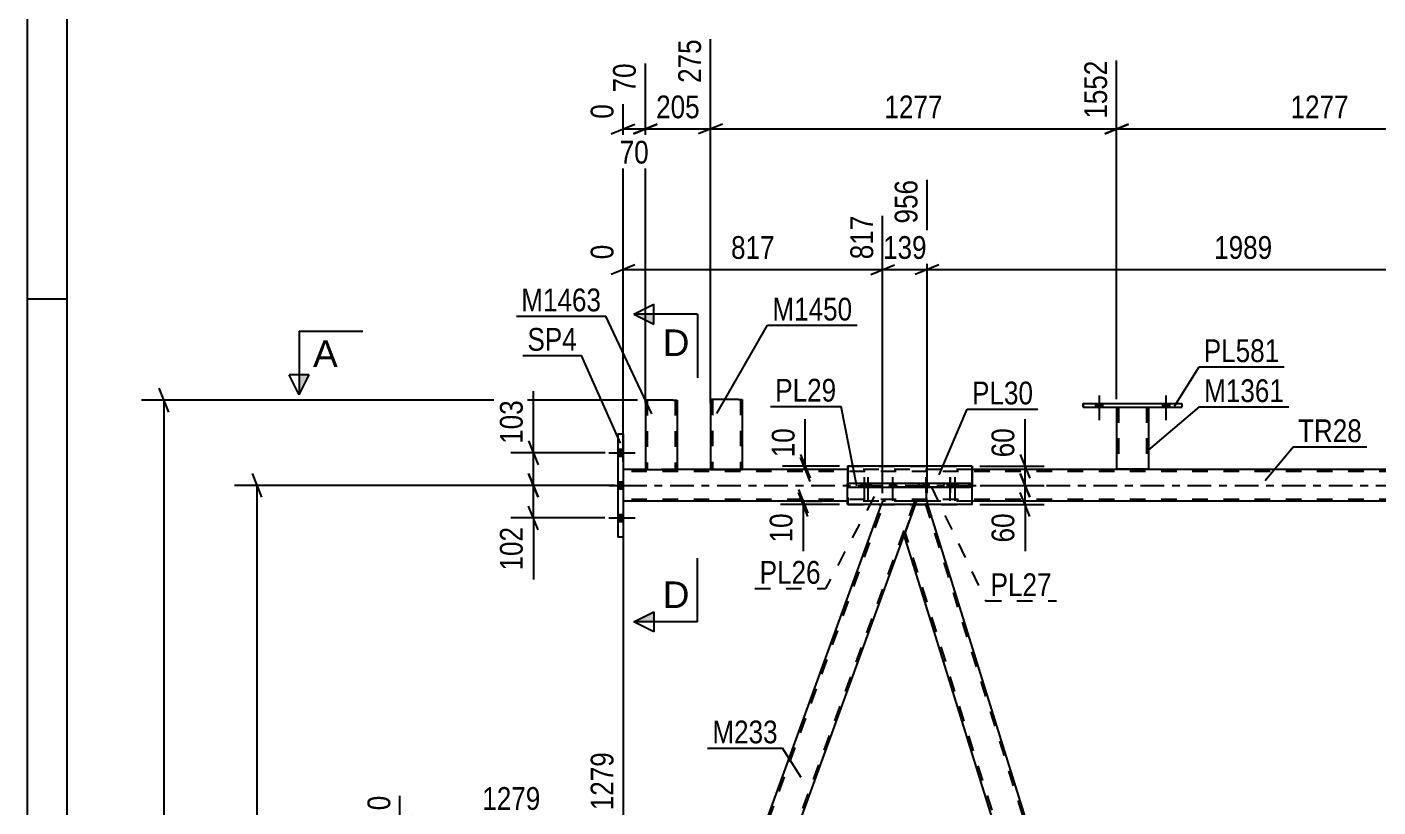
# Model space of a CAD drawing. Header units: millimetres. Extents: x 0 to 841, y 0 to 594.
# Drawn here: x 0 to 169.9, y 383.1 to 481.2 of the extents above; entities that cross this region are included whole.
import ezdxf

# ---------------------------------------------------------------- set-up
doc = ezdxf.new("R2010")
doc.units = ezdxf.units.MM
doc.linetypes.add('DXK_LINE_DOT2', pattern=[3.9198, 1.9599, -1.9599])
doc.linetypes.add('DXK_LINE_DOT3', pattern=[5.9187, 2.979, -0.9799, 0.9799, -0.9799])
doc.styles.add('Arial', font='arial.ttf', dxfattribs={"height": 0.2})
doc.styles.add('Arial Narrow', font='ARIALN.TTF', dxfattribs={"height": 0.2})

# ---------------------------------------------------------------- blocks, each defined once
blk = doc.blocks.new('Unknown-389678698-1133 - 46257')
at = {"color": 5, "linetype": 'Continuous'}
for p, q in [((0, 594), (0, 0)), ((5, 589), (5, 5)), ((5, 447), (0, 447))]:
    blk.add_line(p, q, dxfattribs=at)
blk = doc.blocks.new('Bolt-389678698-37722 - 5011')
at = {"linetype": 'Continuous'}
for points in [[(134.42, 433.4), (135.3, 433.4), (135.3, 433.88), (134.42, 433.88)], [(142.82, 433.4), (143.7, 433.4), (143.7, 433.88), (142.82, 433.88)]]:
    blk.add_hatch(color=1, dxfattribs=at).paths.add_polyline_path(points)
at = {"color": 1, "linetype": 'Continuous'}
for p, q in [((134.42, 433.88), (134.42, 433.4)), ((134.86, 434.88), (134.86, 431.76)), ((135.3, 433.88), (135.3, 433.4)), ((142.82, 433.88), (142.82, 433.4)), ((143.26, 434.88), (143.26, 431.76)), ((143.7, 433.88), (143.7, 433.4))]:
    blk.add_line(p, q, dxfattribs=at)
blk = doc.blocks.new('Bolt-389678698-5113 - 5011')
at = {"linetype": 'Continuous'}
for points in [[(105.66, 423.8), (104.94, 423.8), (104.94, 423.32), (105.66, 423.32)], [(106.14, 423.8), (105.42, 423.8), (105.42, 423.32), (106.14, 423.32)], [(109.22, 423.8), (108.5, 423.8), (108.5, 423.32), (109.22, 423.32)]]:
    blk.add_hatch(color=1, dxfattribs=at).paths.add_polyline_path(points)
at = {"color": 1, "linetype": 'Continuous'}
for p, q in [((104.94, 423.8), (104.94, 423.32)), ((105.3, 424.6), (105.3, 421.6)), ((105.42, 423.8), (105.42, 423.32)), ((105.66, 423.8), (105.66, 423.32)), ((105.78, 424.6), (105.78, 421.6)), ((106.14, 423.8), (106.14, 423.32)), ((108.5, 423.8), (108.5, 423.32)), ((108.86, 424.6), (108.86, 421.6)), ((109.22, 423.8), (109.22, 423.32))]:
    blk.add_line(p, q, dxfattribs=at)
blk = doc.blocks.new('Bolt-389678698-5114 - 5011')
at = {"linetype": 'Continuous'}
for points in [[(113.46, 423.8), (112.74, 423.8), (112.74, 423.32), (113.46, 423.32)], [(116.46, 423.8), (115.74, 423.8), (115.74, 423.32), (116.46, 423.32)], [(117.08, 423.8), (116.36, 423.8), (116.36, 423.32), (117.08, 423.32)]]:
    blk.add_hatch(color=1, dxfattribs=at).paths.add_polyline_path(points)
at = {"color": 1, "linetype": 'Continuous'}
for p, q in [((112.74, 423.8), (112.74, 423.32)), ((113.1, 424.6), (113.1, 421.6)), ((113.46, 423.8), (113.46, 423.32)), ((115.74, 423.8), (115.74, 423.32)), ((116.1, 424.6), (116.1, 421.6)), ((116.36, 423.8), (116.36, 423.32)), ((116.46, 423.8), (116.46, 423.32)), ((116.72, 424.6), (116.72, 421.6)), ((117.08, 423.8), (117.08, 423.32))]:
    blk.add_line(p, q, dxfattribs=at)
blk = doc.blocks.new('Part-389678698-37694 - 5011')
at = {"color": 2, "linetype": 'Continuous'}
for p, q in [((137.06, 433.4), (137.06, 425.63)), ((141.06, 433.4), (141.06, 425.63)), ((137.06, 425.63), (141.02, 425.63)), ((141.06, 425.63), (141.02, 425.63))]:
    blk.add_line(p, q, dxfattribs=at)
at = {"color": 7, "linetype": 'DXK_LINE_DOT2'}
for p, q in [((137.06, 433.4), (141.06, 433.4)), ((137.06, 433.4), (137.06, 433.4)), ((137.06, 433.4), (137.06, 433.4)), ((137.3, 433.4), (137.3, 425.63)), ((140.82, 433.4), (140.82, 425.63)), ((141.06, 433.4), (141.06, 433.4)), ((141.06, 433.4), (141.06, 433.4)), ((140.8, 425.63), (140.82, 425.63))]:
    blk.add_line(p, q, dxfattribs=at)
blk = doc.blocks.new('Part-389678698-5054 - 5011')
at = {"color": 2, "linetype": 'Continuous'}
for p, q in [((77.78, 425.56), (74.97, 425.56)), ((103.2, 425.56), (81.78, 425.56)), ((188.14, 425.56), (118.89, 425.56)), ((103.2, 421.56), (74.97, 421.56)), ((189.9, 421.56), (118.89, 421.56))]:
    blk.add_line(p, q, dxfattribs=at)
at = {"color": 7, "linetype": 'DXK_LINE_DOT2'}
for p, q in [((74.97, 425.56), (74.97, 421.56)), ((732.59, 425.32), (74.97, 425.32)), ((81.78, 425.56), (77.78, 425.56)), ((118.89, 425.56), (103.2, 425.56)), ((732.59, 421.8), (74.97, 421.8)), ((118.89, 421.56), (103.2, 421.56))]:
    blk.add_line(p, q, dxfattribs=at)
at = {"color": 7, "linetype": 'DXK_LINE_DOT3'}
blk.add_line((74.97, 423.56), (732.59, 423.56), dxfattribs=at)
blk = doc.blocks.new('Bolt-389678698-5119 - 5011')
at = {"linetype": 'Continuous'}
for points in [[(74.97, 427.22), (74.97, 428.1), (74.33, 428.1), (74.33, 427.22)], [(74.97, 427.22), (74.97, 428.1), (74.33, 428.1), (74.33, 427.22)], [(74.97, 427.22), (74.97, 428.1), (74.33, 428.1), (74.33, 427.22)], [(74.97, 423.12), (74.97, 424), (74.33, 424), (74.33, 423.12)], [(74.97, 423.12), (74.97, 424), (74.33, 424), (74.33, 423.12)], [(74.97, 419.02), (74.97, 419.9), (74.33, 419.9), (74.33, 419.02)], [(74.97, 419.02), (74.97, 419.9), (74.33, 419.9), (74.33, 419.02)], [(74.97, 419.02), (74.97, 419.9), (74.33, 419.9), (74.33, 419.02)]]:
    blk.add_hatch(color=1, dxfattribs=at).paths.add_polyline_path(points)
at = {"color": 1, "linetype": 'Continuous'}
for p, q in [((73.17, 427.66), (76.49, 427.66)), ((73.17, 427.66), (76.49, 427.66)), ((73.17, 427.66), (76.49, 427.66)), ((74.33, 428.1), (74.97, 428.1)), ((74.33, 428.1), (74.97, 428.1)), ((74.33, 428.1), (74.97, 428.1)), ((74.33, 427.22), (74.97, 427.22)), ((74.33, 427.22), (74.97, 427.22)), ((74.33, 427.22), (74.97, 427.22)), ((73.17, 423.56), (76.49, 423.56)), ((73.17, 423.56), (76.49, 423.56)), ((74.33, 424), (74.97, 424)), ((74.33, 424), (74.97, 424)), ((74.33, 423.12), (74.97, 423.12)), ((74.33, 423.12), (74.97, 423.12)), ((74.33, 419.9), (74.97, 419.9)), ((74.33, 419.9), (74.97, 419.9)), ((74.33, 419.9), (74.97, 419.9)), ((73.17, 419.46), (76.49, 419.46)), ((73.17, 419.46), (76.49, 419.46)), ((73.17, 419.46), (76.49, 419.46)), ((74.33, 419.02), (74.97, 419.02)), ((74.33, 419.02), (74.97, 419.02)), ((74.33, 419.02), (74.97, 419.02))]:
    blk.add_line(p, q, dxfattribs=at)
blk = doc.blocks.new('Bolt-389678698-5129 - 5011')
at = {"color": 1, "linetype": 'DXK_LINE_DOT2'}
for p, q in [((105.42, 423.8), (105.42, 423.32)), ((105.78, 424.6), (105.78, 421.6)), ((106.14, 423.8), (106.14, 423.32)), ((108.52, 423.8), (108.52, 423.32)), ((108.88, 424.6), (108.88, 421.6)), ((109.24, 423.8), (109.24, 423.32))]:
    blk.add_line(p, q, dxfattribs=at)
blk = doc.blocks.new('Bolt-389678698-5130 - 5011')
at = {"color": 1, "linetype": 'DXK_LINE_DOT2'}
for p, q in [((112.72, 423.8), (112.72, 423.32)), ((113.08, 424.6), (113.08, 421.6)), ((113.44, 423.8), (113.44, 423.32)), ((115.75, 423.8), (115.75, 423.32)), ((116.11, 424.6), (116.11, 421.6)), ((116.33, 423.8), (116.33, 423.32)), ((116.47, 423.8), (116.47, 423.32)), ((116.69, 424.6), (116.69, 421.6)), ((117.05, 423.8), (117.05, 423.32))]:
    blk.add_line(p, q, dxfattribs=at)
blk = doc.blocks.new('Part-389678698-5139 - 5011')
at = {"color": 7, "linetype": 'DXK_LINE_DOT2'}
for p, q in [((103.24, 423.8), (103.24, 423.32)), ((118.85, 423.8), (103.24, 423.8)), ((103.24, 423.32), (118.85, 423.32)), ((118.85, 423.32), (118.85, 423.8))]:
    blk.add_line(p, q, dxfattribs=at)
blk = doc.blocks.new('Part-389678698-5154 - 5011')
at = {"linetype": 'Continuous'}
h = blk.add_hatch(dxfattribs=at)
h.set_pattern_fill('', scale=0.7, style=0, pattern_type=0)
h.set_pattern_definition([(45, (118.6323, 423.8032), (-1.57154, 1.57154), [])])
h.paths.add_polyline_path([(118.63, 423.32), (118.63, 423.8), (103.2, 423.8), (103.2, 423.32)])
at = {"color": 7, "linetype": 'DXK_LINE_DOT2'}
for p, q in [((118.89, 423.8), (103.2, 423.8)), ((103.2, 423.8), (103.2, 423.32)), ((118.63, 423.32), (103.2, 423.32))]:
    blk.add_line(p, q, dxfattribs=at)
at = {"color": 2, "linetype": 'Continuous'}
for p, q in [((118.63, 423.8), (103.2, 423.8)), ((103.2, 423.8), (103.2, 423.32)), ((103.2, 423.32), (118.63, 423.32)), ((118.63, 423.8), (118.89, 423.8)), ((118.63, 423.32), (118.63, 423.8)), ((118.89, 423.32), (118.63, 423.32)), ((118.89, 423.8), (118.89, 423.32))]:
    blk.add_line(p, q, dxfattribs=at)
blk = doc.blocks.new('Part-389678698-5296 - 5011')
at = {"color": 7, "linetype": 'DXK_LINE_DOT2'}
for p, q in [((103.24, 425.96), (103.24, 421.16)), ((103.24, 425.96), (118.85, 425.96)), ((118.85, 425.96), (118.85, 421.16)), ((103.24, 421.16), (118.85, 421.16))]:
    blk.add_line(p, q, dxfattribs=at)
blk = doc.blocks.new('Part-389678698-5311 - 5011')
at = {"color": 2, "linetype": 'Continuous'}
for p, q in [((118.89, 425.96), (103.2, 425.96)), ((103.2, 425.96), (103.2, 423.8)), ((118.89, 425.96), (118.89, 423.8)), ((103.2, 421.16), (103.2, 423.32)), ((118.89, 421.16), (118.89, 423.32)), ((118.89, 421.16), (103.2, 421.16))]:
    blk.add_line(p, q, dxfattribs=at)
at = {"color": 7, "linetype": 'DXK_LINE_DOT2'}
for p, q in [((103.2, 423.32), (103.2, 423.8)), ((118.89, 423.8), (118.89, 423.32))]:
    blk.add_line(p, q, dxfattribs=at)
blk = doc.blocks.new('Part-389678698-5333 - 5011')
at = {"color": 2, "linetype": 'Continuous'}
for p, q in [((74.33, 430.06), (74.97, 430.06)), ((74.33, 430.06), (74.33, 417.06)), ((74.97, 430.06), (74.97, 417.06)), ((74.97, 417.06), (74.33, 417.06))]:
    blk.add_line(p, q, dxfattribs=at)
blk = doc.blocks.new('Part-389678698-5340 - 5011')
at = {"color": 7, "linetype": 'DXK_LINE_DOT2'}
for p, q in [((111.89, 421.56), (111.74, 421.16)), ((113.21, 421.56), (111.89, 421.56)), ((149.77, 303.44), (112.95, 421.56)), ((113.33, 421.16), (113.21, 421.56)), ((147.05, 300.34), (110.48, 417.68)), ((146.8, 300.34), (145.3, 305.17)), ((149.91, 303.81), (149.49, 305.17)), ((148.65, 300.34), (149.91, 303.81)), ((146.8, 300.34), (148.65, 300.34))]:
    blk.add_line(p, q, dxfattribs=at)
at = {"color": 2, "linetype": 'Continuous'}
for p, q in [((111.74, 421.16), (110.34, 417.31)), ((149.49, 305.17), (113.33, 421.16)), ((145.3, 305.17), (110.34, 417.31))]:
    blk.add_line(p, q, dxfattribs=at)
blk = doc.blocks.new('Part-389678698-5345 - 5011')
at = {"color": 7, "linetype": 'DXK_LINE_DOT2'}
for p, q in [((63.77, 300.34), (107.89, 421.56)), ((111.63, 421.56), (67.51, 300.34)), ((107.63, 421.56), (107.49, 421.16)), ((111.89, 421.56), (107.63, 421.56)), ((110.34, 417.31), (111.89, 421.56)), ((67.77, 300.34), (63.51, 300.34))]:
    blk.add_line(p, q, dxfattribs=at)
at = {"color": 2, "linetype": 'Continuous'}
for p, q in [((63.51, 300.34), (107.49, 421.16)), ((67.77, 300.34), (110.34, 417.31))]:
    blk.add_line(p, q, dxfattribs=at)
blk = doc.blocks.new('Part-389678698-5350 - 5011')
at = {"color": 7, "linetype": 'DXK_LINE_DOT2'}
for p, q in [((148.9, 300.34), (193.02, 421.56)), ((152.65, 300.34), (196.77, 421.56)), ((192.62, 421.16), (192.77, 421.56)), ((197.02, 421.56), (192.77, 421.56)), ((195.48, 417.31), (197.02, 421.56)), ((148.65, 300.34), (150.4, 305.17)), ((152.9, 300.34), (154.66, 305.17)), ((152.9, 300.34), (148.65, 300.34))]:
    blk.add_line(p, q, dxfattribs=at)
at = {"color": 2, "linetype": 'Continuous'}
for p, q in [((150.4, 305.17), (192.62, 421.16)), ((154.66, 305.17), (195.48, 417.31))]:
    blk.add_line(p, q, dxfattribs=at)
blk = doc.blocks.new('Part-389678698-37695 - 5011')
at = {"color": 2, "linetype": 'Continuous'}
for p, q in [((132.86, 433.4), (132.86, 433.88)), ((132.86, 433.88), (132.86, 433.88)), ((132.86, 433.88), (145.26, 433.88)), ((132.86, 433.4), (132.86, 433.4)), ((132.86, 433.4), (145.26, 433.4)), ((145.26, 433.88), (145.26, 433.4))]:
    blk.add_line(p, q, dxfattribs=at)
at = {"color": 7, "linetype": 'DXK_LINE_DOT2'}
for p, q in [((132.86, 433.88), (132.86, 433.4)), ((132.86, 433.88), (132.86, 433.88)), ((132.86, 433.4), (132.86, 433.4)), ((145.26, 433.88), (145.26, 433.4))]:
    blk.add_line(p, q, dxfattribs=at)
blk = doc.blocks.new('Part-389678698-37696 - 5011')
at = {"color": 2, "linetype": 'Continuous'}
for p, q in [((85.98, 434.36), (85.98, 425.56)), ((89.5, 434.36), (85.98, 434.36)), ((89.5, 434.36), (89.98, 434.36)), ((89.98, 434.36), (89.98, 425.56)), ((85.98, 425.56), (89.94, 425.56)), ((89.98, 425.56), (89.94, 425.56))]:
    blk.add_line(p, q, dxfattribs=at)
at = {"color": 7, "linetype": 'DXK_LINE_DOT2'}
for p, q in [((86.22, 434.36), (86.22, 425.56)), ((89.59, 434.36), (89.67, 434.36)), ((89.67, 434.36), (89.68, 434.36)), ((89.68, 434.36), (89.72, 434.36)), ((89.72, 434.36), (89.74, 434.36)), ((89.74, 434.36), (89.74, 425.56)), ((89.67, 425.56), (89.68, 425.56)), ((89.68, 425.56), (89.72, 425.56)), ((89.72, 425.56), (89.74, 425.56))]:
    blk.add_line(p, q, dxfattribs=at)
blk = doc.blocks.new('Part-389678698-37697 - 5011')
at = {"color": 2, "linetype": 'Continuous'}
for p, q in [((77.78, 434.29), (77.78, 425.56)), ((81.3, 434.29), (77.78, 434.29)), ((81.3, 434.29), (81.78, 434.29)), ((81.78, 434.29), (81.78, 425.56)), ((77.78, 425.56), (81.74, 425.56)), ((81.78, 425.56), (81.74, 425.56))]:
    blk.add_line(p, q, dxfattribs=at)
at = {"color": 7, "linetype": 'DXK_LINE_DOT2'}
for p, q in [((78.02, 434.29), (78.02, 425.56)), ((81.39, 434.29), (81.47, 434.29)), ((81.47, 434.29), (81.48, 434.29)), ((81.48, 434.29), (81.52, 434.29)), ((81.52, 434.29), (81.54, 434.29)), ((81.54, 434.29), (81.54, 425.56)), ((81.52, 425.56), (81.54, 425.56))]:
    blk.add_line(p, q, dxfattribs=at)
blk = doc.blocks.new('Bolt-389678698-37723 - 5011')
at = {"linetype": 'Continuous'}
for points in [[(134.42, 433.4), (135.3, 433.4), (135.3, 433.88), (134.42, 433.88)], [(142.82, 433.4), (143.7, 433.4), (143.7, 433.88), (142.82, 433.88)]]:
    blk.add_hatch(color=1, dxfattribs=at).paths.add_polyline_path(points)
at = {"color": 1, "linetype": 'Continuous'}
for p, q in [((134.42, 433.88), (134.42, 433.4)), ((134.86, 434.88), (134.86, 431.76)), ((135.3, 433.88), (135.3, 433.4)), ((142.82, 433.88), (142.82, 433.4)), ((143.26, 434.88), (143.26, 431.76)), ((143.7, 433.88), (143.7, 433.4))]:
    blk.add_line(p, q, dxfattribs=at)
blk = doc.blocks.new('StraightDimension-389678698-6456 - 5011')
at = {"color": 7, "linetype": 'Continuous'}
for p, q in [((97.3, 427.46), (98.5, 424.46)), ((98.5, 424.06), (97.3, 427.06)), ((102.2, 425.96), (95.05, 425.96)), ((102.2, 425.56), (95.05, 425.56)), ((97.9, 425.56), (97.9, 425.96))]:
    blk.add_line(p, q, dxfattribs=at)
at = {"color": 0}
blk.add_wipeout([(97.15, 431.34), (92.95, 431.34), (92.95, 426.49), (97.15, 426.49)], dxfattribs=at)
at = {"color": 7, "linetype": 'Continuous'}
blk.add_line((97.9, 425.96), (97.9, 431.87), dxfattribs=at)
blk.add_line((97.9, 425.96), (97.9, 431.87), dxfattribs=at)
at = {"color": 3, "style": 'Arial Narrow'}
blk.add_text('10', height=2.863, rotation=90.0002, dxfattribs=at).set_placement((96.55, 427.09))
blk = doc.blocks.new('StraightDimension-389678698-45421 - 5011')
at = {"color": 7, "linetype": 'Continuous'}
for p, q in [((85.98, 433.9), (85.98, 479.69)), ((77.78, 433.9), (77.78, 476.66)), ((76.28, 467.8), (79.28, 469)), ((77.78, 468.4), (85.98, 468.4)), ((87.48, 469), (84.48, 467.8))]:
    blk.add_line(p, q, dxfattribs=at)
at = {"color": 0}
blk.add_wipeout([(85.22, 469.15), (85.22, 473.35), (78.54, 473.35), (78.54, 469.15)], dxfattribs=at)
at = {"color": 3, "style": 'Arial Narrow'}
blk.add_text('205', height=2.863, dxfattribs=at).set_placement((79.14, 469.75))
at = {"color": 0, "linetype": 'Continuous'}
blk.add_wipeout([(85.38, 480.29), (81.18, 480.29), (81.18, 473.6), (85.38, 473.6)], dxfattribs=at)
at = {"color": 3, "linetype": 'Continuous', "style": 'Arial Narrow'}
blk.add_text('275', height=2.863, rotation=90.0002, dxfattribs=at).set_placement((84.78, 474.2))
blk = doc.blocks.new('StraightDimension-389678698-45942 - 5011')
at = {"color": 7, "linetype": 'Continuous'}
for p, q in [((63.1, 425.06), (64.3, 422.06)), ((73.97, 423.56), (60.85, 423.56)), ((63.7, 419.46), (63.7, 423.56)), ((64.3, 417.96), (63.1, 420.96)), ((72.7, 419.46), (60.85, 419.46))]:
    blk.add_line(p, q, dxfattribs=at)
at = {"color": 0}
blk.add_wipeout([(62.95, 418.94), (58.75, 418.94), (58.75, 412.25), (62.95, 412.25)], dxfattribs=at)
at = {"color": 7, "linetype": 'Continuous'}
blk.add_line((63.7, 419.46), (63.7, 411.73), dxfattribs=at)
blk.add_line((63.7, 419.46), (63.7, 411.73), dxfattribs=at)
at = {"color": 3, "style": 'Arial Narrow'}
blk.add_text('102', height=2.863, rotation=90.0002, dxfattribs=at).set_placement((62.35, 412.85))
blk = doc.blocks.new('StraightDimension-389678698-5582 - 5011')
at = {"color": 7, "linetype": 'Continuous'}
for p, q in [((17.84, 432.79), (16.64, 435.79)), ((76.78, 434.29), (14.39, 434.29)), ((17.24, 289.97), (17.24, 434.29)), ((16.64, 291.47), (17.84, 288.47)), ((141.15, 289.97), (14.39, 289.97))]:
    blk.add_line(p, q, dxfattribs=at)
at = {"color": 0}
blk.add_wipeout([(16.49, 366.39), (12.29, 366.39), (12.29, 357.87), (16.49, 357.87)], dxfattribs=at)
at = {"color": 3, "style": 'Arial Narrow'}
blk.add_text('3608', height=2.863, rotation=90.0002, dxfattribs=at).set_placement((15.89, 358.47))
blk = doc.blocks.new('StraightDimension-389678698-5540 - 5011')
at = {"color": 7, "linetype": 'Continuous'}
for p, q in [((124.94, 427.46), (126.14, 424.46)), ((119.85, 425.96), (127.94, 425.96)), ((126.14, 422.06), (124.94, 425.06)), ((125.54, 423.56), (125.54, 425.96)), ((119.89, 423.56), (127.94, 423.56))]:
    blk.add_line(p, q, dxfattribs=at)
at = {"color": 0}
blk.add_wipeout([(124.79, 431.34), (120.59, 431.34), (120.59, 426.49), (124.79, 426.49)], dxfattribs=at)
at = {"color": 7, "linetype": 'Continuous'}
blk.add_line((125.54, 425.96), (125.54, 431.87), dxfattribs=at)
blk.add_line((125.54, 425.96), (125.54, 431.87), dxfattribs=at)
at = {"color": 3, "style": 'Arial Narrow'}
blk.add_text('60', height=2.863, rotation=90.0002, dxfattribs=at).set_placement((124.19, 427.09))
blk = doc.blocks.new('StraightDimension-389678698-5548 - 5011')
at = {"color": 7, "linetype": 'Continuous'}
for p, q in [((124.94, 425.06), (126.14, 422.06)), ((119.89, 423.56), (127.94, 423.56)), ((125.54, 421.16), (125.54, 423.56)), ((126.14, 419.66), (124.94, 422.66)), ((119.85, 421.16), (127.94, 421.16))]:
    blk.add_line(p, q, dxfattribs=at)
at = {"color": 0}
blk.add_wipeout([(124.79, 420.64), (120.59, 420.64), (120.59, 415.78), (124.79, 415.78)], dxfattribs=at)
at = {"color": 7, "linetype": 'Continuous'}
blk.add_line((125.54, 421.16), (125.54, 415.26), dxfattribs=at)
blk.add_line((125.54, 421.16), (125.54, 415.26), dxfattribs=at)
at = {"color": 3, "style": 'Arial Narrow'}
blk.add_text('60', height=2.863, rotation=90.0002, dxfattribs=at).set_placement((124.19, 416.38))
blk = doc.blocks.new('StraightDimension-389678698-5596 - 5011')
at = {"color": 7, "linetype": 'Continuous'}
for p, q in [((29.55, 422.06), (28.35, 425.06)), ((73.33, 423.56), (26.1, 423.56)), ((28.95, 297.7), (28.95, 423.56)), ((28.35, 299.2), (29.55, 296.2)), ((45.25, 297.7), (26.1, 297.7))]:
    blk.add_line(p, q, dxfattribs=at)
at = {"color": 0}
blk.add_wipeout([(28.2, 364.89), (24, 364.89), (24, 356.38), (28.2, 356.38)], dxfattribs=at)
at = {"color": 3, "style": 'Arial Narrow'}
blk.add_text('3147', height=2.863, rotation=90.0002, dxfattribs=at).set_placement((27.6, 356.98))
blk = doc.blocks.new('StraightDimension-389678698-6473 - 5011')
at = {"color": 7, "linetype": 'Continuous'}
for p, q in [((97.04, 423.06), (98.24, 420.06)), ((98.24, 419.66), (97.04, 422.66)), ((97.64, 421.16), (97.64, 421.56)), ((98.03, 421.56), (100.04, 421.56)), ((102.2, 421.16), (94.79, 421.16))]:
    blk.add_line(p, q, dxfattribs=at)
at = {"color": 0}
blk.add_wipeout([(96.89, 420.64), (92.69, 420.64), (92.69, 415.78), (96.89, 415.78)], dxfattribs=at)
at = {"color": 7, "linetype": 'Continuous'}
blk.add_line((97.64, 421.16), (97.64, 415.26), dxfattribs=at)
blk.add_line((97.64, 421.16), (97.64, 415.26), dxfattribs=at)
at = {"color": 3, "style": 'Arial Narrow'}
blk.add_text('10', height=2.863, rotation=90.0002, dxfattribs=at).set_placement((96.29, 416.38))
blk = doc.blocks.new('StraightDimension-389678698-45018 - 5011')
at = {"color": 7, "linetype": 'Continuous'}
for p, q in [((113.21, 422.56), (113.21, 461.99)), ((192.77, 422.56), (192.77, 459.32)), ((114.71, 451.31), (111.71, 450.11)), ((113.21, 450.71), (192.77, 450.71)), ((191.27, 450.11), (194.27, 451.31))]:
    blk.add_line(p, q, dxfattribs=at)
at = {"color": 0, "linetype": 'Continuous'}
blk.add_wipeout([(192.17, 459.92), (187.97, 459.92), (187.97, 451.41), (192.17, 451.41)], dxfattribs=at)
at = {"color": 0}
blk.add_wipeout([(157.24, 451.46), (157.24, 455.66), (148.73, 455.66), (148.73, 451.46)], dxfattribs=at)
at = {"color": 3, "linetype": 'Continuous', "style": 'Arial Narrow'}
blk.add_text('2945', height=2.863, rotation=90.0002, dxfattribs=at).set_placement((191.57, 452.01))
at = {"color": 3, "style": 'Arial Narrow'}
blk.add_text('1989', height=2.863, dxfattribs=at).set_placement((149.33, 452.06))
blk = doc.blocks.new('StraightDimension-389678698-13099 - 5011')
at = {"color": 7, "linetype": 'Continuous'}
for p, q in [((74.97, 420.56), (74.97, 378.98)), ((46.89, 301.34), (46.89, 384.5)), ((48.39, 381.98), (45.39, 380.78)), ((46.89, 381.38), (74.97, 381.38)), ((73.47, 380.78), (76.47, 381.98))]:
    blk.add_line(p, q, dxfattribs=at)
at = {"color": 0, "linetype": 'Continuous'}
for points in [[(74.37, 390.59), (70.17, 390.59), (70.17, 382.08), (74.37, 382.08)], [(46.29, 385.1), (42.09, 385.1), (42.09, 382.08), (46.29, 382.08)]]:
    blk.add_wipeout(points, dxfattribs=at)
at = {"color": 0}
blk.add_wipeout([(65.18, 382.13), (65.18, 386.33), (56.67, 386.33), (56.67, 382.13)], dxfattribs=at)
at = {"color": 3, "linetype": 'Continuous', "style": 'Arial Narrow'}
for s, height, p in [('1279', 2.863, (73.77, 382.68)), ('0', 2.86, (45.69, 382.68))]:
    blk.add_text(s, height=height, rotation=90.0002, dxfattribs=at).set_placement(p)
at = {"color": 3, "style": 'Arial Narrow'}
blk.add_text('1279', height=2.863, dxfattribs=at).set_placement((57.27, 382.73))
blk = doc.blocks.new('StraightDimension-389678698-45941 - 5011')
at = {"color": 7, "linetype": 'Continuous'}
for p, q in [((63.1, 429.16), (64.3, 426.16)), ((72.72, 427.66), (60.85, 427.66)), ((63.7, 423.56), (63.7, 427.66)), ((64.3, 422.06), (63.1, 425.06)), ((73.97, 423.56), (60.85, 423.56))]:
    blk.add_line(p, q, dxfattribs=at)
at = {"color": 0}
blk.add_wipeout([(62.95, 434.87), (58.75, 434.87), (58.75, 428.19), (62.95, 428.19)], dxfattribs=at)
at = {"color": 7, "linetype": 'Continuous'}
blk.add_line((63.7, 427.66), (63.7, 435.4), dxfattribs=at)
blk.add_line((63.7, 427.66), (63.7, 435.4), dxfattribs=at)
at = {"color": 3, "style": 'Arial Narrow'}
blk.add_text('103', height=2.863, rotation=90.0002, dxfattribs=at).set_placement((62.35, 428.79))
blk = doc.blocks.new('StraightDimension-389678698-45420 - 5011')
at = {"color": 7, "linetype": 'Continuous'}
for p, q in [((85.98, 433.9), (85.98, 479.69)), ((137.06, 434.4), (137.06, 477.02)), ((87.48, 469), (84.48, 467.8)), ((85.98, 468.4), (137.06, 468.4)), ((135.56, 467.8), (138.56, 469))]:
    blk.add_line(p, q, dxfattribs=at)
at = {"color": 0, "linetype": 'Continuous'}
blk.add_wipeout([(136.46, 477.62), (132.26, 477.62), (132.26, 469.1), (136.46, 469.1)], dxfattribs=at)
at = {"color": 0}
blk.add_wipeout([(115.78, 469.15), (115.78, 473.35), (107.26, 473.35), (107.26, 469.15)], dxfattribs=at)
at = {"color": 3, "linetype": 'Continuous', "style": 'Arial Narrow'}
blk.add_text('1552', height=2.863, rotation=90.0002, dxfattribs=at).set_placement((135.86, 469.7))
at = {"color": 3, "style": 'Arial Narrow'}
blk.add_text('1277', height=2.863, dxfattribs=at).set_placement((107.86, 469.75))
blk = doc.blocks.new('StraightDimension-389678698-45019 - 5011')
at = {"color": 7, "linetype": 'Continuous'}
for p, q in [((113.21, 422.56), (113.21, 461.99)), ((107.63, 422.56), (107.63, 457.49)), ((106.13, 450.11), (109.13, 451.31)), ((107.63, 450.71), (113.21, 450.71)), ((114.71, 451.31), (111.71, 450.11))]:
    blk.add_line(p, q, dxfattribs=at)
at = {"color": 0}
blk.add_wipeout([(113.76, 451.46), (113.76, 455.66), (107.08, 455.66), (107.08, 451.46)], dxfattribs=at)
at = {"color": 3, "style": 'Arial Narrow'}
blk.add_text('139', height=2.863, dxfattribs=at).set_placement((107.68, 452.06))
at = {"color": 0, "linetype": 'Continuous'}
blk.add_wipeout([(112.61, 462.59), (108.41, 462.59), (108.41, 455.91), (112.61, 455.91)], dxfattribs=at)
at = {"color": 3, "linetype": 'Continuous', "style": 'Arial Narrow'}
blk.add_text('956', height=2.863, rotation=90.0002, dxfattribs=at).set_placement((112.01, 456.51))
blk = doc.blocks.new('StraightDimension-389678698-45020 - 5011')
at = {"color": 7, "linetype": 'Continuous'}
for p, q in [((107.63, 422.56), (107.63, 457.49)), ((74.97, 426.56), (74.97, 453.84)), ((76.47, 451.31), (73.47, 450.11)), ((74.97, 450.71), (107.63, 450.71)), ((106.13, 450.11), (109.13, 451.31))]:
    blk.add_line(p, q, dxfattribs=at)
at = {"color": 0, "linetype": 'Continuous'}
for points in [[(107.03, 458.09), (102.83, 458.09), (102.83, 451.41), (107.03, 451.41)], [(74.37, 454.44), (70.17, 454.44), (70.17, 451.41), (74.37, 451.41)]]:
    blk.add_wipeout(points, dxfattribs=at)
at = {"color": 0}
blk.add_wipeout([(94.64, 451.46), (94.64, 455.66), (87.96, 455.66), (87.96, 451.46)], dxfattribs=at)
at = {"color": 3, "linetype": 'Continuous', "style": 'Arial Narrow'}
for s, height, p in [('817', 2.863, (106.43, 452.01)), ('0', 2.86, (73.77, 452.01))]:
    blk.add_text(s, height=height, rotation=90.0002, dxfattribs=at).set_placement(p)
at = {"color": 3, "style": 'Arial Narrow'}
blk.add_text('817', height=2.863, dxfattribs=at).set_placement((88.56, 452.06))
blk = doc.blocks.new('StraightDimension-389678698-45419 - 5011')
at = {"color": 7, "linetype": 'Continuous'}
for p, q in [((137.06, 434.4), (137.06, 477.02)), ((188.14, 434.33), (188.14, 477.02)), ((138.56, 469), (135.56, 467.8)), ((137.06, 468.4), (188.14, 468.4)), ((186.64, 467.8), (189.64, 469))]:
    blk.add_line(p, q, dxfattribs=at)
at = {"color": 0, "linetype": 'Continuous'}
blk.add_wipeout([(187.54, 477.62), (183.34, 477.62), (183.34, 469.1), (187.54, 469.1)], dxfattribs=at)
at = {"color": 0}
blk.add_wipeout([(166.86, 469.15), (166.86, 473.35), (158.34, 473.35), (158.34, 469.15)], dxfattribs=at)
at = {"color": 3, "linetype": 'Continuous', "style": 'Arial Narrow'}
blk.add_text('2829', height=2.863, rotation=90.0002, dxfattribs=at).set_placement((186.94, 469.7))
at = {"color": 3, "style": 'Arial Narrow'}
blk.add_text('1277', height=2.863, dxfattribs=at).set_placement((158.94, 469.75))
blk = doc.blocks.new('StraightDimension-389678698-45422 - 5011')
at = {"color": 7, "linetype": 'Continuous'}
for p, q in [((77.78, 433.9), (77.78, 476.66)), ((74.97, 426.56), (74.97, 471.53)), ((73.47, 467.8), (76.47, 469)), ((74.97, 468.4), (77.78, 468.4)), ((79.28, 469), (76.28, 467.8))]:
    blk.add_line(p, q, dxfattribs=at)
at = {"color": 0, "linetype": 'Continuous'}
blk.add_wipeout([(77.18, 477.26), (72.98, 477.26), (72.98, 472.4), (77.18, 472.4)], dxfattribs=at)
at = {"color": 0}
blk.add_wipeout([(78.8, 463.45), (78.8, 467.65), (73.95, 467.65), (73.95, 463.45)], dxfattribs=at)
at = {"color": 3, "linetype": 'Continuous', "style": 'Arial Narrow'}
blk.add_text('70', height=2.863, rotation=90.0002, dxfattribs=at).set_placement((76.58, 473))
at = {"color": 3, "style": 'Arial Narrow'}
blk.add_text('70', height=2.863, dxfattribs=at).set_placement((74.55, 464.05))
at = {"color": 0, "linetype": 'Continuous'}
blk.add_wipeout([(74.37, 472.13), (70.17, 472.13), (70.17, 469.1), (74.37, 469.1)], dxfattribs=at)
at = {"color": 3, "linetype": 'Continuous', "style": 'Arial Narrow'}
blk.add_text('0', height=2.86, rotation=90.0002, dxfattribs=at).set_placement((73.77, 469.7))
blk = doc.blocks.new('Mark-389678698-5050 - 5011')
at = {"color": 0}
blk.add_wipeout([(167.92, 429), (167.92, 432), (159.88, 432), (159.88, 429)], dxfattribs=at)
blk.add_wipeout([(167.92, 429), (167.92, 432), (159.88, 432), (159.88, 429)], dxfattribs=at)
at = {"color": 30, "linetype": 'Continuous'}
for p, q in [((155.75, 424.17), (159.28, 428.4)), ((159.28, 428.4), (168.52, 428.4))]:
    blk.add_line(p, q, dxfattribs=at)
at = {"color": 3, "style": 'Arial Narrow'}
blk.add_text('TR28', height=2.863, dxfattribs=at).set_placement((159.88, 429))
blk = doc.blocks.new('Mark-389678698-5150 - 5011')
at = {"color": 0}
blk.add_wipeout([(101.8, 434.1), (101.8, 437.1), (94.12, 437.1), (94.12, 434.1)], dxfattribs=at)
blk.add_wipeout([(101.8, 434.1), (101.8, 437.1), (94.12, 437.1), (94.12, 434.1)], dxfattribs=at)
at = {"color": 30, "linetype": 'Continuous'}
for p in [(93.52, 433.5), (104.4, 423.45)]:
    blk.add_line(p, (102.4, 433.5), dxfattribs=at)
at = {"color": 3, "style": 'Arial Narrow'}
blk.add_text('PL29', height=2.863, dxfattribs=at).set_placement((94.12, 434.1))
blk = doc.blocks.new('Mark-389678698-5307 - 5011')
at = {"color": 0}
blk.add_wipeout([(126.56, 433.75), (126.56, 436.75), (118.88, 436.75), (118.88, 433.75)], dxfattribs=at)
blk.add_wipeout([(126.56, 433.75), (126.56, 436.75), (118.88, 436.75), (118.88, 433.75)], dxfattribs=at)
at = {"color": 30, "linetype": 'Continuous'}
for p, q in [((114.75, 424.89), (118.28, 433.15)), ((118.28, 433.15), (127.16, 433.15))]:
    blk.add_line(p, q, dxfattribs=at)
at = {"color": 3, "style": 'Arial Narrow'}
blk.add_text('PL30', height=2.863, dxfattribs=at).set_placement((118.88, 433.75))
blk = doc.blocks.new('SectionMark-389678698-6542 - 5011')
at = {"linetype": 'Continuous'}
for points in [[(78.83, 445.09), (78.83, 443.84), (76.33, 445.09)], [(78.83, 407.63), (78.83, 406.38), (76.33, 406.38)]]:
    blk.add_hatch(color=6, dxfattribs=at).paths.add_polyline_path(points)
at = {"color": 6, "linetype": 'Continuous'}
for p, q in [((76.33, 445.09), (78.83, 446.34)), ((78.83, 443.84), (78.83, 446.34)), ((84.33, 445.09), (76.33, 445.09)), ((76.33, 445.09), (78.83, 443.84)), ((84.33, 445.09), (84.33, 437.09)), ((84.33, 406.38), (84.33, 414.38)), ((76.33, 406.38), (78.83, 407.63)), ((84.33, 406.38), (76.33, 406.38)), ((78.83, 405.13), (76.33, 406.38)), ((78.83, 407.63), (78.83, 405.13))]:
    blk.add_line(p, q, dxfattribs=at)
at = {"color": 0, "linetype": 'Continuous'}
for points in [[(83.33, 439.84), (83.33, 443.34), (79.96, 443.34), (79.96, 439.84)], [(83.33, 408.13), (83.33, 411.63), (79.96, 411.63), (79.96, 408.13)]]:
    blk.add_wipeout(points, dxfattribs=at)
at = {"color": 3, "linetype": 'Continuous', "style": 'Arial'}
for p in [(79.96, 439.84), (79.96, 408.13)]:
    blk.add_text('D', height=3.34, dxfattribs=at).set_placement(p)
blk = doc.blocks.new('Mark-389678698-5329 - 5011')
at = {"color": 0}
blk.add_wipeout([(69.16, 440.5), (69.16, 443.5), (62.95, 443.5), (62.95, 440.5)], dxfattribs=at)
blk.add_wipeout([(69.16, 440.5), (69.16, 443.5), (62.95, 443.5), (62.95, 440.5)], dxfattribs=at)
at = {"color": 30, "linetype": 'Continuous'}
for p in [(62.35, 439.9), (74.64, 428.86)]:
    blk.add_line(p, (69.76, 439.9), dxfattribs=at)
at = {"color": 3, "style": 'Arial Narrow'}
blk.add_text('SP4', height=2.863, dxfattribs=at).set_placement((62.95, 440.5))
blk = doc.blocks.new('Mark-389678698-5341 - 5011')
at = {"color": 0}
blk.add_wipeout([(94.43, 391.1), (94.43, 394.1), (86.21, 394.1), (86.21, 391.1)], dxfattribs=at)
blk.add_wipeout([(94.43, 391.1), (94.43, 394.1), (86.21, 394.1), (86.21, 391.1)], dxfattribs=at)
at = {"color": 30, "linetype": 'Continuous'}
for p in [(85.61, 390.5), (97.37, 386.78)]:
    blk.add_line(p, (95.03, 390.5), dxfattribs=at)
at = {"color": 3, "style": 'Arial Narrow'}
blk.add_text('M233', height=2.863, dxfattribs=at).set_placement((86.21, 391.1))
blk = doc.blocks.new('Mark-389678698-45707 - 5011')
at = {"color": 0, "linetype": 'Continuous'}
blk.add_wipeout([(103.81, 444.3), (103.81, 447.3), (93.76, 447.3), (93.76, 444.3)], dxfattribs=at)
blk.add_wipeout([(103.81, 444.3), (103.81, 447.3), (93.76, 447.3), (93.76, 444.3)], dxfattribs=at)
at = {"color": 30, "linetype": 'Continuous'}
for p, q in [((86.79, 432.59), (93.16, 443.7)), ((93.16, 443.7), (104.41, 443.7))]:
    blk.add_line(p, q, dxfattribs=at)
at = {"color": 3, "linetype": 'Continuous', "style": 'Arial Narrow'}
blk.add_text('M1450', height=2.863, dxfattribs=at).set_placement((93.76, 444.3))
blk = doc.blocks.new('SectionMark-389678698-6534 - 5011')
at = {"linetype": 'Continuous'}
blk.add_hatch(color=6, dxfattribs=at).paths.add_polyline_path([(34.23, 437.46), (35.48, 437.46), (34.23, 434.96)])
at = {"color": 6, "linetype": 'Continuous'}
for p, q in [((34.23, 442.96), (42.23, 442.96)), ((34.23, 442.96), (34.23, 434.96)), ((34.23, 434.96), (32.98, 437.46)), ((35.48, 437.46), (32.98, 437.46)), ((34.23, 434.96), (35.48, 437.46))]:
    blk.add_line(p, q, dxfattribs=at)
at = {"color": 0, "linetype": 'Continuous'}
blk.add_wipeout([(39.09, 438.46), (39.09, 441.96), (35.98, 441.96), (35.98, 438.46)], dxfattribs=at)
at = {"color": 3, "linetype": 'Continuous', "style": 'Arial'}
blk.add_text('A', height=3.34, dxfattribs=at).set_placement((35.98, 438.46))
blk = doc.blocks.new('Mark-389678698-45694 - 5011')
at = {"color": 0, "linetype": 'Continuous'}
blk.add_wipeout([(72.22, 445.46), (72.22, 448.46), (62.17, 448.46), (62.17, 445.46)], dxfattribs=at)
blk.add_wipeout([(72.22, 445.46), (72.22, 448.46), (62.17, 448.46), (62.17, 445.46)], dxfattribs=at)
at = {"color": 30, "linetype": 'Continuous'}
for p in [(61.57, 444.86), (78.59, 432.54)]:
    blk.add_line(p, (72.82, 444.86), dxfattribs=at)
at = {"color": 3, "linetype": 'Continuous', "style": 'Arial Narrow'}
blk.add_text('M1463', height=2.863, dxfattribs=at).set_placement((62.17, 445.46))
blk = doc.blocks.new('Mark-389678698-45710 - 5011')
at = {"color": 0, "linetype": 'Continuous'}
blk.add_wipeout([(157.54, 439.07), (157.54, 442.07), (148.03, 442.07), (148.03, 439.07)], dxfattribs=at)
blk.add_wipeout([(157.54, 439.07), (157.54, 442.07), (148.03, 442.07), (148.03, 439.07)], dxfattribs=at)
at = {"color": 30, "linetype": 'Continuous'}
for p, q in [((144.35, 433.53), (147.43, 438.47)), ((147.43, 438.47), (158.14, 438.47))]:
    blk.add_line(p, q, dxfattribs=at)
at = {"color": 3, "linetype": 'Continuous', "style": 'Arial Narrow'}
blk.add_text('PL581', height=2.863, dxfattribs=at).set_placement((148.03, 439.07))
blk = doc.blocks.new('Mark-389678698-45713 - 5011')
at = {"color": 0, "linetype": 'Continuous'}
blk.add_wipeout([(158.12, 434.04), (158.12, 437.04), (148.07, 437.04), (148.07, 434.04)], dxfattribs=at)
blk.add_wipeout([(158.12, 434.04), (158.12, 437.04), (148.07, 437.04), (148.07, 434.04)], dxfattribs=at)
at = {"color": 30, "linetype": 'Continuous'}
for p, q in [((141.06, 427.97), (147.47, 433.44)), ((147.47, 433.44), (158.72, 433.44))]:
    blk.add_line(p, q, dxfattribs=at)
at = {"color": 3, "linetype": 'Continuous', "style": 'Arial Narrow'}
blk.add_text('M1361', height=2.863, dxfattribs=at).set_placement((148.07, 434.04))
blk = doc.blocks.new('Mark-389678698-45788 - 5011')
at = {"color": 0}
blk.add_wipeout([(128.89, 409.63), (128.89, 412.63), (121.21, 412.63), (121.21, 409.63)], dxfattribs=at)
blk.add_wipeout([(128.89, 409.63), (128.89, 412.63), (121.21, 412.63), (121.21, 409.63)], dxfattribs=at)
at = {"color": 30, "linetype": 'DXK_LINE_DOT2'}
for p, q in [((113.78, 423.32), (120.61, 409.03)), ((120.61, 409.03), (129.49, 409.03))]:
    blk.add_line(p, q, dxfattribs=at)
at = {"color": 3, "style": 'Arial Narrow'}
blk.add_text('PL27', height=2.863, dxfattribs=at).set_placement((121.21, 409.63))
blk = doc.blocks.new('Mark-389678698-45791 - 5011')
at = {"color": 0}
blk.add_wipeout([(99.84, 411.18), (99.84, 414.18), (92.16, 414.18), (92.16, 411.18)], dxfattribs=at)
blk.add_wipeout([(99.84, 411.18), (99.84, 414.18), (92.16, 414.18), (92.16, 411.18)], dxfattribs=at)
at = {"color": 30, "linetype": 'DXK_LINE_DOT2'}
for p in [(106.56, 422.15), (91.56, 410.58)]:
    blk.add_line(p, (100.44, 410.58), dxfattribs=at)
at = {"color": 3, "style": 'Arial Narrow'}
blk.add_text('PL26', height=2.863, dxfattribs=at).set_placement((92.16, 411.18))

msp = doc.modelspace()

# ---------------------------------------------------------------- block references
for name in ['Unknown-389678698-1133 - 46257', 'Part-389678698-37697 - 5011', 'Part-389678698-37696 - 5011', 'Part-389678698-37695 - 5011', 'Bolt-389678698-37722 - 5011', 'Bolt-389678698-37723 - 5011', 'Part-389678698-37694 - 5011', 'Part-389678698-5333 - 5011', 'Bolt-389678698-5119 - 5011', 'Part-389678698-5054 - 5011', 'Part-389678698-5311 - 5011', 'Part-389678698-5296 - 5011', 'Part-389678698-5154 - 5011', 'Part-389678698-5139 - 5011', 'Bolt-389678698-5113 - 5011', 'Bolt-389678698-5129 - 5011', 'Bolt-389678698-5130 - 5011', 'Bolt-389678698-5114 - 5011', 'Part-389678698-5345 - 5011', 'Part-389678698-5340 - 5011', 'Part-389678698-5350 - 5011']:
    msp.add_blockref(name, (0, 0))

# ---------------------------------------------------------------- next in the draw order: block references
for name in ['StraightDimension-389678698-45421 - 5011', 'StraightDimension-389678698-6456 - 5011', 'StraightDimension-389678698-45942 - 5011']:
    msp.add_blockref(name, (0, 0))

# ---------------------------------------------------------------- next in the draw order: block references
msp.add_blockref('StraightDimension-389678698-5582 - 5011', (0, 0))

# ---------------------------------------------------------------- next in the draw order: block references
for name in ['StraightDimension-389678698-5540 - 5011', 'StraightDimension-389678698-5596 - 5011', 'StraightDimension-389678698-6473 - 5011', 'Mark-389678698-5341 - 5011']:
    msp.add_blockref(name, (0, 0))

# ---------------------------------------------------------------- next in the draw order: block references
for name in ['StraightDimension-389678698-45941 - 5011', 'StraightDimension-389678698-5548 - 5011', 'StraightDimension-389678698-13099 - 5011']:
    msp.add_blockref(name, (0, 0))

# ---------------------------------------------------------------- next in the draw order: block references
msp.add_blockref('StraightDimension-389678698-45018 - 5011', (0, 0))

# ---------------------------------------------------------------- next in the draw order: block references
for name in ['StraightDimension-389678698-45420 - 5011', 'Mark-389678698-5050 - 5011']:
    msp.add_blockref(name, (0, 0))

# ---------------------------------------------------------------- next in the draw order: block references
for name in ['StraightDimension-389678698-45419 - 5011', 'StraightDimension-389678698-45019 - 5011']:
    msp.add_blockref(name, (0, 0))

# ---------------------------------------------------------------- next in the draw order: block references
for name in ['StraightDimension-389678698-45020 - 5011', 'Mark-389678698-5307 - 5011', 'Mark-389678698-45788 - 5011']:
    msp.add_blockref(name, (0, 0))

# ---------------------------------------------------------------- next in the draw order: block references
for name in ['StraightDimension-389678698-45422 - 5011', 'Mark-389678698-5150 - 5011', 'Mark-389678698-45791 - 5011']:
    msp.add_blockref(name, (0, 0))

# ---------------------------------------------------------------- next in the draw order: block references
for name in ['Mark-389678698-45707 - 5011', 'SectionMark-389678698-6542 - 5011', 'Mark-389678698-5329 - 5011']:
    msp.add_blockref(name, (0, 0))

# ---------------------------------------------------------------- next in the draw order: block references
msp.add_blockref('SectionMark-389678698-6534 - 5011', (0, 0))

# ---------------------------------------------------------------- next in the draw order: block references
for name in ['Mark-389678698-45694 - 5011', 'Mark-389678698-45710 - 5011']:
    msp.add_blockref(name, (0, 0))

# ---------------------------------------------------------------- next in the draw order: block references
msp.add_blockref('Mark-389678698-45713 - 5011', (0, 0))

doc.saveas('drawing.dxf')
